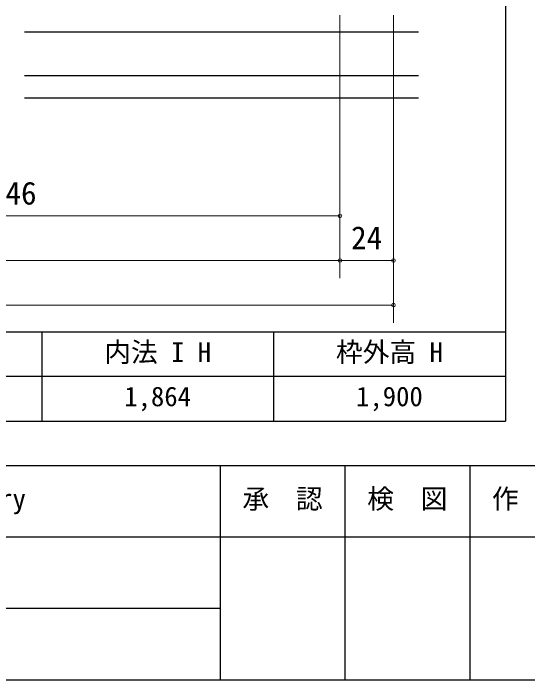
# Model space of a CAD drawing. Units: millimetres at full size; details may follow other scales. Extents: x -800 to 800, y -560 to 560.
# Drawn here: x -68.8 to 162, y -560 to -261.1 of the extents above; entities that cross this region are included whole.
import ezdxf
from ezdxf.enums import TextEntityAlignment as Align

# ---------------------------------------------------------------- set-up
doc = ezdxf.new("R2010")
doc.units = ezdxf.units.MM
doc.header["$LTSCALE"] = 4
doc.header["$PDMODE"] = 32
doc.header["$PDSIZE"] = 1.6
doc.layers.add('0-0', color=7, linetype='Continuous', lineweight=25)
doc.layers.add('2-0', color=4, linetype='Continuous', lineweight=9)
doc.styles.add('ＭＳ ゴシック', font='')
doc.styles.get('ＭＳ ゴシック').set_extended_font_data('MS Gothic')

msp = doc.modelspace()

# ---------------------------------------------------------------- linework, layer by layer
at = {"layer": '0-0'}
for p, q in [((152, -44), (152, -444)), ((-780, -404), (152, -404)), ((-56, -404), (-56, -444)), ((48, -404), (48, -444)), ((152, -424), (-780, -424)), ((-800, -464), (800, -464)), ((24, -464), (24, -560)), ((80, -464), (80, -560)), ((136, -464), (136, -560)), ((-476, -496), (800, -496)), ((-476, -528), (24, -528)), ((-800, -560), (800, -560))]:
    msp.add_line(p, q, dxfattribs=at)
msp.add_lwpolyline([(-780, -44), (-780, -444), (152, -444)], dxfattribs=at)
at = {"layer": '2-0'}
for p, q in [((77.769, -359.999), (77.769, -261.996)), ((101.77, -379.999), (101.77, -261.996)), ((77.769, -379.999), (77.769, -324.4)), ((-215.349, -351.999), (77.769, -351.999)), ((-660.34, -371.999), (77.769, -371.999)), ((77.769, -371.999), (101.77, -371.999)), ((101.77, -399.999), (101.77, -371.999)), ((-696.34, -391.999), (101.77, -391.999))]:
    msp.add_line(p, q, dxfattribs=at)
at = {"layer": '2-0', "color": 7, "lineweight": 25}
for p, q in [((-63.79, -269.499), (113.052, -269.499)), ((-63.79, -288.998), (113.052, -288.998)), ((-63.79, -298.998), (113.052, -298.998))]:
    msp.add_line(p, q, dxfattribs=at)
at = {"layer": '2-0'}
for p in [(77.769, -351.999), (77.769, -371.999), (101.77, -371.999), (101.77, -391.999)]:
    msp.add_point(p, dxfattribs=at)

# ---------------------------------------------------------------- texts
at = {"layer": '0-0', "style": 'ＭＳ ゴシック'}
for s, p in [('内法 I H', (-28, -420.131)), ('枠外高 H', (76, -420.131)), ('1,864', (-19, -440)), ('1,900', (85, -440)), ('改 定 履 歴\u3000/\u3000History', (-201, -485.894)), ('承\u3000認', (34, -485.92)), ('検\u3000図', (90, -485.92)), ('作\u3000成', (146, -485.92))]:
    msp.add_text(s, height=8.798, dxfattribs=at).set_placement(p, align=Align.BOTTOM_LEFT)
at = {"layer": '2-0', "color": 7, "style": 'ＭＳ ゴシック'}
for s, p in [('546', (-79.29, -349.999)), ('24', (82.769, -369.999))]:
    msp.add_text(s, height=10.26, dxfattribs=at).set_placement(p, align=Align.BOTTOM_LEFT)

doc.saveas('drawing.dxf')
